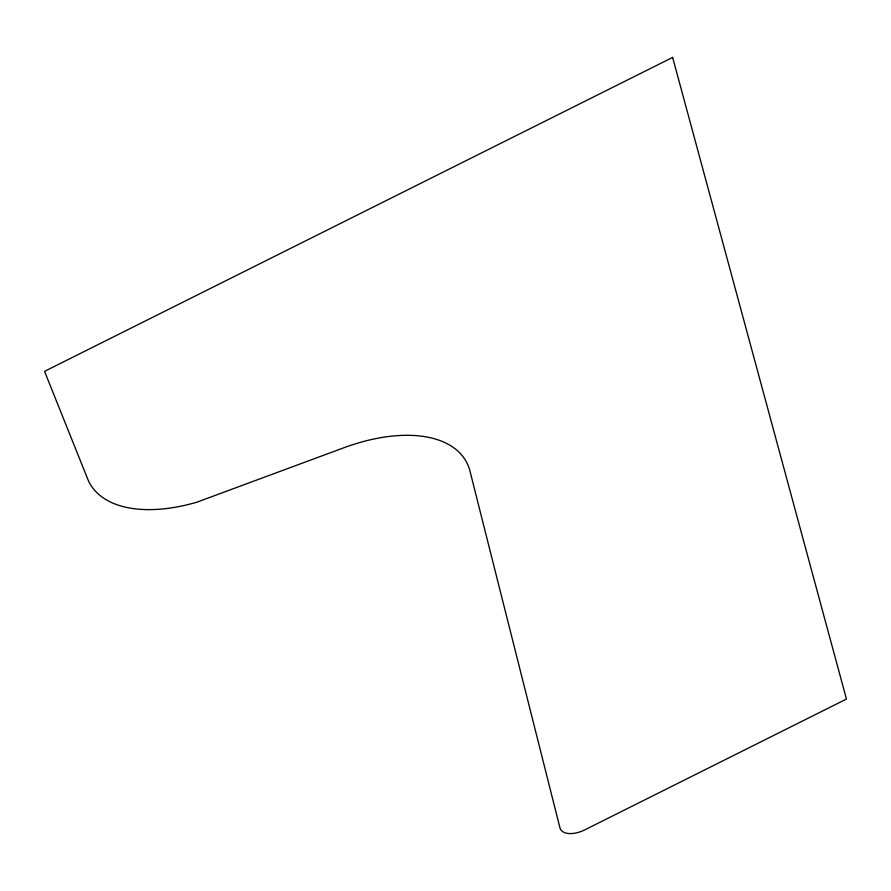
<?xml version="1.0" encoding="UTF-8"?>
<svg xmlns="http://www.w3.org/2000/svg" width="891" height="891" viewBox="0 0 891 891"><rect width="100%" height="100%" fill="white"/><g stroke="black" fill="none" stroke-linecap="round" stroke-linejoin="round"><path stroke-width="1.34" d="M672.627 57.414L44.55 371.358L87.652 478.901A136.1 73.329 -28.5 0 0 196.777 502.234L342.968 448.095A136.1 73.329 -28.5 0 1 470.025 471.25L559.882 827.605A22.687 12.218 -28.5 0 0 584.997 829.755L846.45 699.067L672.627 57.414"/></g></svg>
